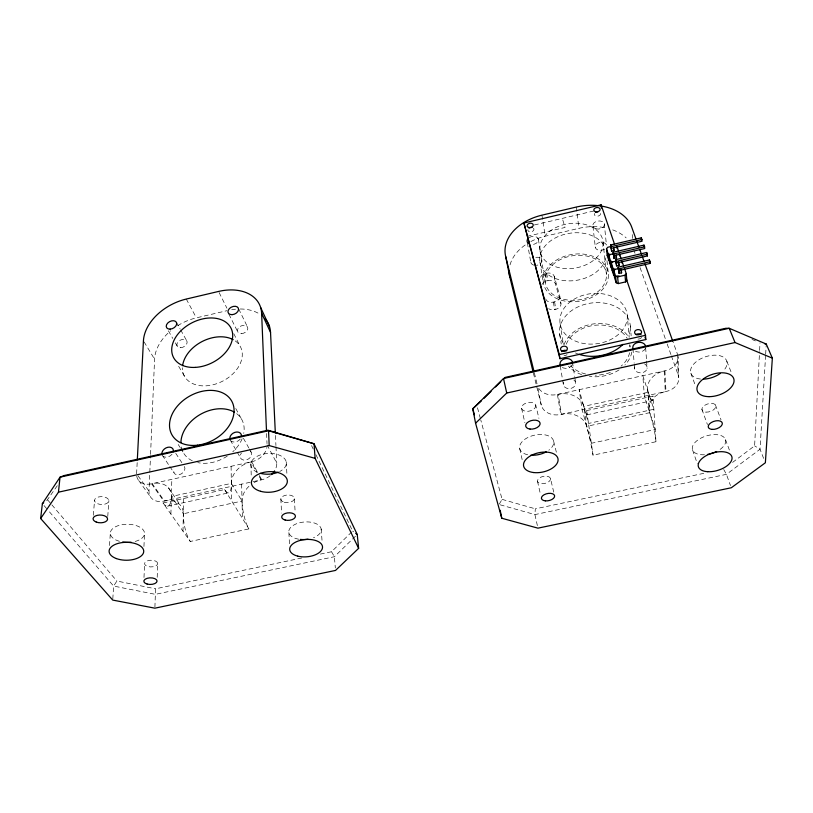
<?xml version="1.0" encoding="UTF-8"?>
<svg xmlns="http://www.w3.org/2000/svg" width="813" height="813" viewBox="0 0 813 813"><rect width="100%" height="100%" fill="white"/><g stroke="black" fill="none" stroke-linecap="round" stroke-linejoin="round"><path stroke-width="0.61" stroke-dasharray="4.07 3.05" d="M183.006 531.163L183.616 496.804M170.903 514.07L171.828 479.345M301.786 558.003L155.547 588.805L154.917 606.915M157.194 577.321L157.671 563.531A6.534 3.343 -0.7 0 0 147.864 560.706A6.534 3.343 -0.7 0 0 147.854 566.509A6.534 3.343 -0.7 0 0 157.671 563.531M143.992 577.484L144.592 563.663M270.221 475.707A16.29 12.551 -29.4 0 1 261.766 479.741L163.769 501.133A16.402 12.144 -33.9 0 1 149.013 491.143L150.517 455.626M150.568 454.355L154.572 359.194A44.126 30.67 -27.4 0 1 170.628 330.81M143.942 546.468L144.521 533.338M136.604 473.786L137.255 461.123M732.584 462.404L754.606 445.839L759.555 351.633M759.616 350.383L760.013 342.842M765.592 355.464L760.033 449.264L764.027 459.396M765.663 354.204L766.192 345.332M112.804 598.917L113.607 586.071L116.889 581.051L155.547 588.805M109.511 545.513L110.314 533.511M107.763 516.468L108.871 500.595M703.753 473.349L535.32 508.826L534.913 514.588L537.667 526.926M93.353 515.269L94.521 500.584M499.284 504.07L502.099 499.375L480.778 419.996M46.737 500.706L57.997 484.721M320.373 554.09L331.531 551.742L351.744 531.936M355.484 536.214L334.387 556.722L155.364 594.344L113.607 586.071L48.16 510.361M534.365 224.967L595.451 210.597M527.098 236.359L565.045 227.467L562.301 218.392M177.671 325.678A44.126 30.67 -27.4 0 1 196.37 317.853L226.827 310.718M530.879 241.532A45.569 32.642 -10 0 1 545.259 236.207L578.937 228.331A45.924 32.672 -8.4 0 1 606.528 228.057M540.604 277.203A6.463 4.665 -10.3 0 1 545.513 273.493L546.692 273.219A6.463 4.665 -10.2 0 1 554.222 276.268L559.71 295.708L560.96 303.635M541.885 284.702A6.413 4.654 -10.2 0 1 546.753 281.013L547.921 280.749A6.413 4.654 -10.1 0 1 555.401 283.798L560.868 303.208A6.514 4.807 -9.7 0 1 555.797 309.316L554.608 309.59A6.514 4.807 -9.8 0 1 548.704 308.686M615.746 276.044L619.394 275.211M545.726 298.91A6.565 4.817 -9.9 0 0 553.399 302.111L554.598 301.836A6.565 4.817 -9.9 0 0 559.71 295.708M136.736 476.164A16.768 12.225 -33.4 0 0 151.553 483.806L251.654 461.774A16.656 12.632 -29 0 0 266.898 447.384M538.887 388.543A17.073 13.343 -9.2 0 0 557.383 394.488L664.922 370.819A17.54 13.354 -3 0 0 677.991 356.511L678.733 377.384M533.389 373.065L541.245 405.057A16.697 13.232 -8.8 0 0 560.858 414.447L665.979 391.51A17.144 13.232 -2.4 0 0 678.194 375.006L677.432 354.112L673.154 342.243M163.057 502.983A21.229 6.768 78.4 0 0 171.37 496.499L231.349 483.389L242.02 501.052A20.355 5.071 78.8 0 0 248.91 528.907L190.293 541.468L163.057 502.983L224.612 489.558A21.351 5.63 78.2 0 0 231.349 483.389A21.311 16.453 -30.4 0 1 250.983 461.926L256.949 472.485M586.651 410.585L652.981 396.114L655.979 441.723L593.053 455.199A20.975 1.199 77 0 0 586.691 426.337L583.775 406.368A21.839 17.429 -8.3 0 0 558.084 394.335L561.549 414.305A21.341 17.276 -7.9 0 1 586.691 426.337L649.719 412.669A21.951 17.256 -1 0 1 665.278 391.663L664.211 370.982A22.459 17.419 -1.7 0 0 648.266 392.273L583.775 406.368A22.022 1.341 77.1 0 0 586.651 410.585L593.053 455.199M167.468 506.194L228.433 492.912M586.884 414.854L652.534 400.555M500.229 504.832L534.913 514.588L726.416 474.355L760.033 449.264L754.606 445.839M502.099 499.375L535.32 508.826M752.025 339.448L755.45 340.901M352.649 531.092L353.645 531.834M44.024 505.574L47.337 509.405M47.743 500.025L51.036 503.887M51.859 504.853L116.889 581.051M138.759 480.564L151.198 497.871M138.068 475.829L149.013 491.143M151.553 483.806L163.769 501.133M168.403 487.77L180.334 505.127M162.214 455.148L169.145 465.524M169.836 466.56L173.992 472.79M175.771 453.339L182.549 463.766M178.22 444.518L180.242 447.668M180.913 448.715L182.935 451.876M224.612 489.558L248.91 528.907M144.094 341.907L154.572 359.194M178.677 366.317L184.378 376.073M168.403 330.81L172.793 338.452M175.293 342.822L177.173 346.094M230.242 440.016L240.618 458.085M331.531 551.742L334.387 556.722L335.322 567.941M259.327 476.713L261.115 479.883A20.843 16.331 -30.9 0 0 253.981 482.627M251.654 461.774L258.788 474.457M259.388 475.514L261.766 479.741M176.38 322.283L180.059 328.859M180.679 329.956L186.817 340.921M243.422 438.298L248.788 447.912M249.378 448.979L251.166 452.191M723.743 469.497L726.416 474.355L730.481 485.534M235.77 408.533L241.695 419.356M186.289 299.052L196.37 317.853M267.071 444.914L276.766 463.105A16.29 12.551 -29.4 0 1 275.312 469.528M233.788 333.716L239.967 345.932M228.9 314.204L237.833 332.029M219.114 292.558L226.929 308.198M238.707 308.94L247.437 326.846M311.562 445.595L313.198 449.01M315.942 454.711L352.07 529.934M726.842 361.267L731.934 374.143M715.399 404.844L721.019 419.833M725.481 439.569L730.125 452.028M690.877 373.279L695.582 386.175M701.904 409.285L707.432 424.528M633.734 249.723L635.004 253.3M640.085 267.619L665.491 339.204M667.178 343.98L670.989 354.722M671.416 355.911L678.194 375.006M692.585 450.016L697.29 463.623M477.495 407.78L480.453 418.766M553.663 441.317L556.549 452.983M534.344 372.852L537.068 383.878M535.777 405.281A7.266 4.35 -12.7 0 1 525.869 411.276A7.266 4.35 -12.7 0 1 524.385 403.898A7.266 4.35 -12.7 0 1 535.777 405.281L538.928 418.339M550.503 478.552A6.656 3.648 -12.1 0 1 541.356 483.705A6.656 3.648 -12.1 0 1 540.106 477.516A6.656 3.648 -12.1 0 1 550.503 478.552L554.019 493.278M521.58 408.4L524.873 422.658M537.484 481.326L540.584 494.832M519.72 448.654L522.322 460.341M538.054 388.624L541.245 405.057M527.373 242.935L530.859 262.569M557.383 394.488L560.858 414.447M539.862 261.837L543.369 282.66M560.279 365.982L562.444 379.082M562.637 380.271L563.429 385.027M538.348 239.093L541.824 260.018M539.995 250.77L545.259 282.355M546.692 273.219L547.921 280.749M545.513 273.493L546.753 281.013M553.399 302.111L554.608 309.59M554.598 301.836L555.797 309.316M559.71 334.397L561.255 344.031M560.076 323.493L563.419 344.621M541.915 215.171L545.259 236.207M554.222 276.268L555.401 283.798M572.464 362.039L574.639 376.378M574.821 377.578L575.543 382.354M576.265 207.061L578.937 228.331M592.962 226.319L595.35 247.599M603.083 242.376A31.849 22.429 -9.3 0 1 556.844 267.142A31.849 22.429 -9.3 0 1 554.496 228.26A31.849 22.429 -9.3 0 1 603.083 242.376L606.437 274.54A30.864 22.286 -8.9 0 1 561.641 298.727A30.864 22.286 -8.9 0 1 559.273 260.119A30.864 22.286 -8.9 0 1 606.437 274.54M606.976 260.627L608.378 274.357A32.794 23.679 -8.9 0 1 560.807 300.088A32.794 23.679 -8.9 0 1 558.236 259.073A32.794 23.679 -8.9 0 1 608.378 274.357M604.272 223.677L606.437 245.028M627.27 315.373A33.851 25.213 -7.5 0 1 578.389 342.202A33.851 25.213 -7.5 0 1 575.137 298.625A33.851 25.213 -7.5 0 1 627.27 315.373L629.171 337.293M629.811 344.6L630.024 347.039A32.744 24.959 -6.8 0 0 629.709 344.732M632.951 348.574L634.181 363.198M634.282 364.417L634.699 369.295M630.319 325.983L631.152 335.82M632.26 234.622L632.544 238.412M321.165 529.05L322.202 542.718M647.626 389.142L649.089 409.569M645.644 347.618L646.498 359.844M646.589 361.074L647.097 368.411M294.367 498.816L295.129 511.855M286.257 462.048L286.979 475.32M288.869 532.606L289.601 546.326M664.922 370.819L665.979 391.51M280.851 498.806L281.552 513.054M275.444 435.453L275.932 445.514M275.993 446.764L276.766 463.105M266.593 433.522L267.01 443.654M250.892 463.817L251.278 477.16M241.644 484.131L242.416 518.379M231.095 466.306L231.614 500.899M629.597 352.771A32.744 24.959 -6.8 0 1 621.061 366.185M610.329 372.445A32.744 24.959 -6.8 0 1 595.34 375.179M585.655 374.021A32.744 24.959 -6.8 0 1 570.756 365.85M566.275 344.163A32.744 24.959 -6.8 0 1 595.462 325.21A32.744 24.959 -6.8 0 1 627.189 338.31M567.027 354.651A3.425 2.622 -8.8 0 1 564.029 355.566M641.559 337.446A3.496 2.622 -4.7 0 1 636.294 338.615M600.543 213.484A3.14 2.154 -8.5 0 1 597.098 216.197A3.14 2.154 -8.5 0 1 594.516 213.484M533.491 228.209A3.1 2.154 -11.3 0 1 531.621 231.675A3.1 2.154 -11.3 0 1 527.85 229.744M655.979 441.723A21.087 2.388 76.6 0 0 649.719 412.669L648.266 392.273A22.154 2.663 76.9 0 0 652.981 396.114M631.823 352.08A34.786 26.514 -6.8 0 1 624.943 365.007M619.059 369.885A34.786 26.514 -6.8 0 1 589.466 376.429M581.62 374.6A34.786 26.514 -6.8 0 1 568.439 366.165M564.039 344.692A34.786 26.514 -6.8 0 1 594.781 323.767A34.786 26.514 -6.8 0 1 629.059 337.598M563.49 343.574A35.569 26.697 -7.3 0 1 592.504 302.883A35.569 26.697 -7.3 0 1 628.317 336.633M577.596 353.797A35.569 26.697 -7.3 0 1 575.482 352.944M605.868 257.823A33.485 23.78 -9.2 0 1 556.488 278.91A33.485 23.78 -9.2 0 1 551.905 239.957A33.485 23.78 -9.2 0 1 604.567 246.837M604.577 249.154A5.711 4.024 -8 0 1 595.858 248.554A5.711 4.024 -8 0 1 599.415 242.528A5.711 4.024 -8 0 1 606.579 245.75M535.787 257.325A5.63 4.014 -10.9 0 1 541.925 260.577A5.63 4.014 -10.9 0 1 536.377 265.353M533.694 265.119A5.63 4.014 -10.9 0 1 531.438 259.835M529.253 237.559A5.752 4.024 -11.2 0 1 538.287 238.92A5.752 4.024 -11.2 0 1 531.672 244.52M573.846 380.006A6.209 4.858 -8.2 0 1 574.435 386.378A6.209 4.858 -8.2 0 1 566.468 388.136A6.209 4.858 -8.2 0 1 563.734 382.242M572.179 364.864A6.352 4.898 -8.6 0 1 561.356 366.826M644.607 363.95A6.331 4.868 -3.9 0 1 646.365 370.159A6.331 4.868 -3.9 0 1 638.551 372.557A6.331 4.868 -3.9 0 1 634.689 366.998M645.339 348.594A6.474 4.898 -4.4 0 1 634.364 350.586M612.728 229.876A45.924 32.672 -8.4 0 1 626.152 237.874M510.046 264.845A45.569 32.642 -10 0 1 526.367 244.195M236.715 413.675A33.587 24.827 -30 0 1 243.737 433.38M242.152 438.705A33.587 24.827 -30 0 1 232.752 451.815M227.284 456.073A33.587 24.827 -30 0 1 197.732 462.607M192.295 460.768A33.587 24.827 -30 0 1 180.984 444.924M235.262 340.932A31.626 22.317 -27.2 0 1 222.386 381.287A31.626 22.317 -27.2 0 1 182.447 367.791M184.358 466.51A6.067 4.492 -32.6 0 1 179.195 474.701A6.067 4.492 -32.6 0 1 174.328 468.725M172.041 454.243A6.199 4.522 -32.2 0 1 163.057 456.235M250.252 451.124A6.047 4.593 -29.5 0 1 249.906 457.81A6.047 4.593 -29.5 0 1 242.081 459.538A6.047 4.593 -29.5 0 1 241.39 453.085M240.252 439.071A6.179 4.624 -29.2 0 1 231.156 441.093M231.715 309.702A44.105 30.955 -26.1 0 1 235.485 309.214M240.282 308.991A44.105 30.955 -26.1 0 1 260.302 314.489M248.941 486.316A20.843 16.331 -30.9 0 0 242.02 501.052L183.311 513.775A21.006 15.782 -35.4 0 0 164.409 500.991L152.204 483.664A21.484 15.894 -34.9 0 1 171.37 496.499L183.311 513.775A20.254 6.098 79.1 0 0 190.293 541.468M119.42 541.295A17.103 9.055 0.4 0 1 114.511 527.322A17.103 9.055 0.4 0 1 141.299 528.094A17.103 9.055 0.4 0 1 133.972 541.722M257.436 472.302A17.774 10.376 -3.2 0 1 255.648 457.191A17.774 10.376 -3.2 0 1 281.644 456.276A17.774 10.376 -3.2 0 1 279.682 471.52M298.706 539.202A16.26 8.76 -4.7 0 1 291.654 526.519A16.26 8.76 -4.7 0 1 316.775 523.999A16.26 8.76 -4.7 0 1 313.513 537.708M527.647 454.762A17.358 9.939 -12.4 0 1 522.861 440.931A17.358 9.939 -12.4 0 1 547.728 435.575A17.358 9.939 -12.4 0 1 548.846 450.189M700.511 379.041A18.963 10.904 -18.7 0 1 692.859 365.118A18.963 10.904 -18.7 0 1 718.377 355.423A18.963 10.904 -18.7 0 1 724.027 370.098M704.444 454.762A17.266 9.167 -16.9 0 1 694.17 443.451A17.266 9.167 -16.9 0 1 719.637 435.138A17.266 9.167 -16.9 0 1 719.454 449.863M653.845 409.274L588.5 423.451L579.161 389.701L582.149 409.803L591.346 443.278L655.176 429.538L644.384 396.216L642.829 375.687L653.845 409.274M595.939 228.809A5.833 4.035 -8.3 0 0 604.415 224.398A5.833 4.035 -8.3 0 0 595.502 221.817A5.833 4.035 -8.3 0 0 595.939 228.809M241.491 333.615A5.467 3.831 -25.2 0 0 247.609 327.172A5.467 3.831 -25.2 0 0 238.809 327.548A5.467 3.831 -25.2 0 0 241.491 333.615M180.679 347.7A5.478 3.76 -27.7 0 0 186.97 341.257A5.478 3.76 -27.7 0 0 178.342 341.592A5.478 3.76 -27.7 0 0 180.679 347.7M97.672 503.745A7.175 3.933 1.6 0 0 108.851 500.981A7.175 3.933 1.6 0 0 98.546 496.977A7.175 3.933 1.6 0 0 97.672 503.745M284.255 502.271A6.789 3.811 -4 0 0 294.387 498.44A6.789 3.811 -4 0 0 284.184 495.676A6.789 3.811 -4 0 0 284.255 502.271M705.938 412.13A7.226 3.994 -17.7 0 0 715.857 405.9A7.226 3.994 -17.7 0 0 704.881 405.23A7.226 3.994 -17.7 0 0 705.938 412.13"/><path stroke-width="1.22" d="M137.316 459.853L143.434 340.82A45.02 30.742 -27.2 0 1 186.289 299.052L218.555 291.44A44.989 31.036 -25.9 0 1 261.623 313.279L270.536 332.395L275.333 432.943M772.35 358.157L765.368 462.77L731.294 487.77L537.942 528.155L501.773 518.237L475.575 423.197L472.77 408.766L503.501 378.512L729.22 328.289L766.263 344.062L772.35 358.157L735.033 342.537L506.723 393.035L475.575 423.197M40.65 518.511L58.455 492.18L60.03 477.18L64.156 475.544L267.955 430.189L314.021 443.766L357.242 534.507L358.624 548.348L335.525 570.431L154.877 608.175L112.733 600.085L40.65 518.511L42.367 503.654L60.03 477.18L268.554 430.788L314.021 443.766L315.119 458.359L358.624 548.348M618.774 268.503L615.106 269.347L613.856 270.871L614.506 277.568L616.234 282.782L618.246 283.585L625.583 281.908L626.823 280.363L626.254 273.656L624.475 268.432M613.856 270.871L615.593 276.095L617.626 276.887L625.014 275.19L626.254 273.656M616.264 261.054L612.616 261.898L611.376 263.402L613.093 268.564L613.744 275.261L612.037 270.109L613.266 268.605M615.106 269.347L611.285 267.833L609.598 262.741L610.827 261.247M609.598 262.741L608.927 256.034L610.167 254.53L613.785 253.697M612.616 261.898L608.856 260.495L607.189 255.465L608.409 253.981M607.189 255.465L606.508 248.748L607.738 247.264L611.335 246.43M481.286 400.961L472.77 408.766L474.436 414.823M483.948 398.34L491.052 391.348M495.493 386.978L500.818 381.734M503.491 379.122L505.259 377.374L725.765 328.289L729.22 328.289L735.033 342.537M42.367 503.654L43.709 502.749M626.376 279.042L645.522 335.302L645.817 339.539L559.964 358.696L523.897 223.016L601.112 204.825L614.557 244.327M613.774 247.782L614.049 250.607L611.63 251.166L610.634 244.957L641.325 237.833L641.935 239.51L642.057 241.227L611.356 248.341L610.797 246.664M611.63 251.166L611.193 246.634L641.935 239.51M616.254 255.109L616.518 257.934L614.1 258.493L613.093 252.264L643.987 245.12L644.597 246.817L644.709 248.534L613.825 255.668L613.256 253.971M614.1 258.493L613.663 253.961L644.597 246.817M618.774 262.518L619.028 265.343L616.589 265.902L615.583 259.662L646.67 252.497L647.3 254.205L647.402 255.922L616.325 263.087L615.746 261.359M616.589 265.902L616.163 261.38L647.3 254.205M621.315 270.028L621.569 272.853L619.11 273.412L618.104 267.152L649.394 259.957L650.034 261.695L650.136 263.412L618.845 270.597L618.266 268.849M619.11 273.412L618.693 268.89L650.034 261.695M559.964 358.696L559.293 354.58L645.522 335.302M58.455 492.18L269.184 445.565L315.119 458.359M764.606 343.736L766.263 344.062M606.508 248.748L608.175 253.778L610.167 254.53M355.698 533.358L357.242 534.507M260.668 307.558L269.55 326.694M647.402 255.922L646.67 252.497M650.136 263.412L649.394 259.957M635.959 238.91L631.681 227.03A46.89 32.805 -8.7 0 0 576.265 207.061L541.915 215.171A46.514 32.764 -10.3 0 0 505.666 256.41L509.822 277.07L533.094 371.836M636.813 241.288L638.957 247.223M639.811 249.601L641.518 254.347M642.372 256.725L644.079 261.481M644.943 263.849L672.727 341.054M618.642 251.359L616.925 246.329L617.128 248.575M621.152 258.697L619.404 253.605L619.608 255.851M623.683 266.136L621.925 260.973L622.118 263.219M645.004 337.141L645.817 339.539M613.48 248.93L614.049 250.607M615.949 256.237L616.518 257.934M619.028 265.343L618.276 261.745M621.569 272.853L620.807 269.225M610.634 244.957L611.193 246.634M613.093 252.264L613.663 253.961M615.583 259.662L616.163 261.38M618.104 267.152L618.693 268.89M608.927 256.034L610.624 261.125L611.285 267.833M523.897 223.016L559.293 354.58M505.666 256.41L534.05 371.622M503.501 378.512L506.723 393.035M500.178 510.218L501.773 518.237M601.112 204.825L601.447 208.077M608.175 253.778L608.856 260.495M611.376 263.402L612.037 270.109M615.593 276.095L616.234 282.782M617.626 276.887L618.246 283.585M625.014 275.19L625.583 281.908M641.325 237.833L641.447 239.561M643.987 245.12L644.099 246.837M268.554 430.788L269.184 445.565M261.623 313.279L266.491 430.992M561.763 351.663A3.425 2.622 -8.8 0 1 566.763 350.759M636.091 334.55A3.496 2.622 -4.7 0 1 641.01 334.61M595.431 212.508A3.14 2.154 -8.5 0 1 597.921 211.827M529.009 228.118A3.1 2.154 -11.3 0 1 532.068 227.508M622.992 344.295A35.569 26.697 -7.3 0 1 578.693 354.183M529.537 244.093A5.752 4.024 -11.2 0 1 528.054 238.585M560.421 365.637A6.352 4.898 -8.6 0 1 564.984 358.696A6.352 4.898 -8.6 0 1 572.606 362.923M633.114 348.99A6.474 4.898 -4.4 0 1 637.961 342.425A6.474 4.898 -4.4 0 1 645.685 346.663M509.822 277.07A45.569 32.642 -10 0 1 509.141 271.176M180.913 442.577A33.587 24.827 -30 0 1 200.425 414.356A33.587 24.827 -30 0 1 234.51 412.191M182.62 365.647A31.626 22.317 -27.2 0 1 202.173 341.501A31.626 22.317 -27.2 0 1 233.179 339.641M161.878 453.867A6.199 4.522 -32.2 0 1 168.057 447.231A6.199 4.522 -32.2 0 1 173.301 451.774M230.049 439.609A6.179 4.624 -29.2 0 1 235.008 432.313A6.179 4.624 -29.2 0 1 241.481 436.154M265.17 318.787A44.105 30.955 -26.1 0 1 270.536 332.395M274.57 470.869A16.29 12.551 -29.4 0 1 271.481 474.609M131.015 542.19A17.103 9.055 0.4 0 1 122.672 542.007M278.28 472.16A17.774 10.376 -3.2 0 1 260.475 473.349M308.025 539.182A16.26 8.76 -4.7 0 1 300.261 539.415M546.173 451.886A17.358 9.939 -12.4 0 1 530.747 455.209M720.237 373.482A18.963 10.904 -18.7 0 1 703.845 379.112M716.609 451.51A17.266 9.167 -16.9 0 1 707.513 454.437M562.606 351.318A3.445 2.622 -8.9 0 0 567.362 348.279A3.445 2.622 -8.9 0 0 561.915 346.826A3.445 2.622 -8.9 0 0 562.606 351.318M636.508 334.631A3.506 2.632 -4.8 0 0 641.569 331.917A3.506 2.632 -4.8 0 0 636.132 330.088A3.506 2.632 -4.8 0 0 636.508 334.631M595.523 211.726A3.161 2.154 -8.5 0 0 600.116 209.358A3.161 2.154 -8.5 0 0 595.299 207.986A3.161 2.154 -8.5 0 0 595.523 211.726M528.897 227.518A3.11 2.154 -11.3 0 0 533.237 224.876A3.11 2.154 -11.3 0 0 528.379 223.819A3.11 2.154 -11.3 0 0 528.897 227.518M197.529 445.178A34.319 24.959 -29.6 0 0 231.624 400.951A34.319 24.959 -29.6 0 0 176.208 407.577A34.319 24.959 -29.6 0 0 197.529 445.178M195.232 367.395A32.276 22.378 -27 0 0 231.41 329.001A32.276 22.378 -27 0 0 179.988 331.704A32.276 22.378 -27 0 0 195.232 367.395M232.061 314.661A5.579 3.831 -25 0 0 238.341 308.157A5.579 3.831 -25 0 0 229.378 308.584A5.579 3.831 -25 0 0 232.061 314.661M170.09 329.133A5.579 3.77 -27.4 0 0 176.533 322.619A5.579 3.77 -27.4 0 0 167.763 323.005A5.579 3.77 -27.4 0 0 170.09 329.133M116.411 558.582A17.317 8.963 0.1 0 0 143.657 552.139A17.317 8.963 0.1 0 0 119.176 543.125A17.317 8.963 0.1 0 0 116.411 558.582M260.546 491.286A17.998 10.295 -3.4 0 0 287.345 481.133A17.998 10.295 -3.4 0 0 260.201 473.451A17.998 10.295 -3.4 0 0 260.546 491.286M297.741 556.143A16.453 8.669 -4.8 0 0 322.537 547.271A16.453 8.669 -4.8 0 0 298.097 541.062A16.453 8.669 -4.8 0 0 297.741 556.143M96.259 522.068A7.276 3.892 1.3 0 0 107.58 519.294A7.276 3.892 1.3 0 0 97.133 515.361A7.276 3.892 1.3 0 0 96.259 522.068M285.17 520.046A6.88 3.77 -4.2 0 0 295.434 516.214A6.88 3.77 -4.2 0 0 285.109 513.501A6.88 3.77 -4.2 0 0 285.17 520.046M147.133 584.059A6.616 3.313 -0.9 0 0 157.061 581.082A6.616 3.313 -0.9 0 0 147.153 578.317A6.616 3.313 -0.9 0 0 147.133 584.059M533.745 472.556A17.581 9.858 -12.2 0 0 558.003 458.806A17.581 9.858 -12.2 0 0 530.615 455.778A17.581 9.858 -12.2 0 0 533.745 472.556M709.038 396.653A19.217 10.823 -18.4 0 0 733.793 378.828A19.217 10.823 -18.4 0 0 703.672 378.675A19.217 10.823 -18.4 0 0 709.038 396.653M707.767 471.703A17.48 9.085 -16.6 0 0 732.005 457.394A17.48 9.085 -16.6 0 0 705.552 456.002A17.48 9.085 -16.6 0 0 707.767 471.703M530.015 429.071A7.358 4.319 -12.6 0 0 540.076 423.095A7.358 4.319 -12.6 0 0 528.552 421.744A7.358 4.319 -12.6 0 0 530.015 429.071M712.249 429.406A7.317 3.963 -17.4 0 0 722.33 423.187A7.317 3.963 -17.4 0 0 711.243 422.557A7.317 3.963 -17.4 0 0 712.249 429.406M545.34 500.869A6.738 3.618 -12 0 0 554.608 495.737A6.738 3.618 -12 0 0 544.11 494.731A6.738 3.618 -12 0 0 545.34 500.869"/></g></svg>
